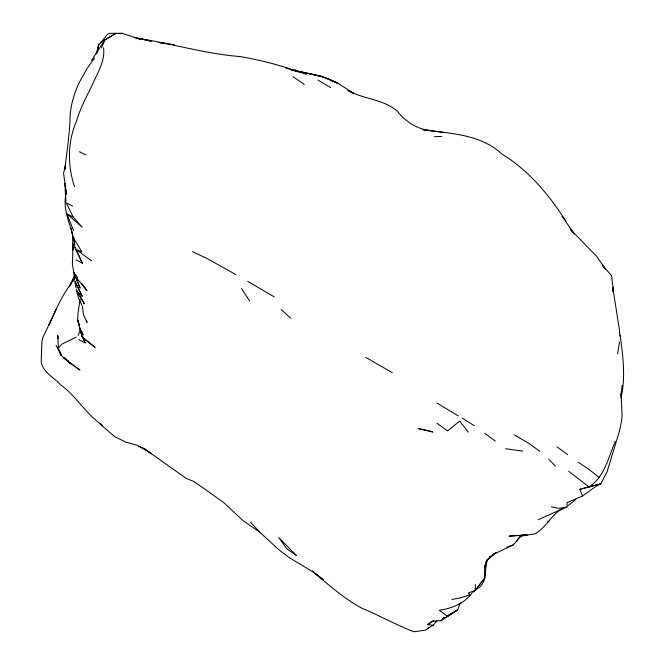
<?xml version="1.0" encoding="UTF-8"?>
<svg xmlns="http://www.w3.org/2000/svg" width="665" height="665" viewBox="0 0 665 665"><rect width="100%" height="100%" fill="white"/><g stroke="black" fill="none" stroke-linecap="round" stroke-linejoin="round"><path stroke-width="1" d="M65.544 196.3C62.892 213.44 73 228.644 74.688 245.26L73.823 237.156M103.549 47.739C105.319 60.856 97.83 72.186 92.817 83.699C86.99 96.051 80.207 108.013 76.5 121.246C67.414 141.953 67.539 165.419 74.488 186.707M451.859 599.473L460.621 597.868L470.138 594.759L468.26 592.972L475.167 590.462L475.384 584.502M613.03 291.927L613.055 287.139L611.559 275.717L602.631 265.485L605.059 268.668M472.782 592.39L481.019 585.923L483.871 581.152L485.018 575.075L484.419 569.531L487.769 559.29M475.167 590.462L484.818 578.01L486.614 560.645M620.819 395.717L622.124 385.442M65.552 165.111L64.871 169.592C66.907 151.071 69.9 132.8 70.166 114.081A84.505 69.069 85.6 0 1 80.224 80.773L86.758 68.985L94.455 58.088M617.635 353.855L619.489 342.001M621.019 397.803C625.848 377.171 622.864 355.767 620.137 335.094M96.907 52.868L98.744 44.904L107.68 34.198L109.733 33.341L122.094 33.333L141.022 39.468L134.106 37.331L151.213 41.18L138.428 38.404C172.609 43.74 205.751 53.956 240.414 56.583C257.38 59.659 274.271 63.541 290.613 69.11M65.602 164.313L63.582 173.241L66.425 194.463L65.827 189.533M80.149 299.217L77.872 314.229L77.664 320.031L82.186 336.881L85.22 342.916L78.827 339.699M96.982 52.685L98.744 44.904L96.45 53.865M484.22 567.528L486.78 560.08M97.157 52.618L97.772 50.806L105.095 39.617L116.126 33.25L100.149 42.809L105.095 39.617L101.446 47.905M97.14 52.643L97.772 50.806L91.62 60.374M78.196 335.301L80.216 329.898L79.842 328.369L81.637 333.223M74.688 276.249L72.527 281.96L74.721 276.449M615.308 441.319C608.342 457.445 604.751 476.68 589.007 486.946L579.855 489.315L582.565 495.999L567.029 502.649L567.062 507.237L558.558 508.309L551.335 506.78M56.434 308.859L48.811 325.202L51.18 320.065C56.941 307.097 62.926 294.063 71.679 282.883M293.381 70.565L295.376 70.723L295.642 70.099L296.931 71.047L322.425 76.55L338.784 83.798L353.539 93.25L348.95 91.022M50.773 321.004L42.901 337.454L41.853 341.918L41.197 362.192C43.408 372.699 53.99 377.529 60.64 384.877C76.691 396.332 86.275 414.711 102.776 425.509M75.012 274.579L69.301 286.449L71.554 283.115M495.691 552.981L493.979 554.12L513.106 544.968L516.913 540.919L518.343 538.185L523.505 535.001L519.914 536.256L534.959 533.812C547.32 527.087 552.316 511.959 565.815 506.963M76.691 367.62L79.891 370.023L69.966 363.173L61.147 355.343L58.354 347.986L62.186 343.963L76.226 337.163M485.94 561.9L488.426 558.633M516.913 540.919L520.687 536.057M487.811 559.265L486.564 560.853L495.866 552.856L489.157 557.403L495.766 552.698M474.702 590.927L484.818 578.01M427.986 628.142L433.198 625.266L436.996 620.711M461.468 602.299L459.665 604.402L457.703 609.855L447.52 616.413L442.99 618.475L440.937 620.802L432.35 621.21L427.662 624.593L433.198 625.266M472.017 592.964C464.577 603.463 451.66 608.566 439.266 610.254L447.52 616.413M575.824 499.531L568.018 505.633M428.742 627.577L425.75 630.079L414.037 631.75C396.091 625.009 379.507 615.499 361.768 608.176C343.497 598.284 328.119 584.336 312.309 571.119M582.565 495.999L595.823 486.464L600.811 483.812L607.079 471.826L619.481 431.011L621.534 421.136L622.116 416.265L621.085 393.747M440.937 620.802L457.703 609.855L446.448 616.447L452.566 612.889M427.662 624.593L433.688 620.57M547.528 521.992L549.224 520.961M564.801 507.836L538.317 519.631M506.905 547.195L513.106 544.968M579.855 489.315L600.811 483.812L589.007 486.946L568.766 471.31M119.293 33.624L122.094 33.333M516.048 535.658L508.941 536.165L527.22 534.868L518.077 535.516M434.561 136.649L441.643 136.516M291.544 70.058L295.642 70.099M423.04 129.683C450.23 133.59 480.604 134.081 501.9 154.031C528.633 170.348 549.182 194.945 565.857 221.113M423.09 129.692L425.051 129.949M427.013 130.215L442.707 132.327M505.708 448.75L522.798 451.119M166.907 43.691L158.303 42.427L174.338 44.796M295.376 70.723L296.931 71.047M429.582 130.581C416.672 128.811 405.168 121.321 397.229 111.146C383.298 99.043 363.556 99.301 347.853 90.423M427.254 430.471L418.135 428.551L432.898 432.026L430.779 431.261M291.977 69.883L322.425 76.55L338.784 83.798C322.567 74.247 303.539 73.832 286.033 67.996M428.268 430.687L429.939 431.07M306.523 74.264L291.736 69.916M192.542 251.611L207.854 258.943L235.684 274.512M79.526 151.795L85.868 154.92M72.66 206.1L66.276 202.858L73.225 217.098L82.227 227.181L66.857 213.839L73.541 230.506M66.857 213.839L73.225 217.098M76.084 259.94L82.418 263.265L74.671 246.873L82.418 263.265M247.779 281.395L274.238 296.873M365.817 357.404L392.192 372.641M458.177 415.841L436.839 402.99M514.236 434.76L529.407 443.721L539.847 451.427M317.978 80.091L330.738 87.622M462.117 418.069L474.187 425.65M292.941 76.716L304.262 84.355M578.384 462.283L589.714 469.914L599.29 477.686M312.351 571.135L323.439 579.822L313.265 572.1L288.951 557.436L278.303 549.257L259.566 532L243.166 520.737L224.038 502.848L203.365 488.077L193.523 481.352L186.192 478.384L144.762 449.033L138.894 446.165L151.504 453.705L144.762 449.033L136.899 445.259L126.126 442.283L114.879 436.739L99.584 423.663M557.079 446.905L567.652 454.594M484.81 433.339L495.267 441.045M437.046 423.198L447.52 430.903L459.706 421.144L468.268 432.117M91.562 260.913L75.511 248.951L81.97 252.027L74.272 239.3M67.888 360.995L63.882 357.986L69.966 363.173L64.347 357.604M70.291 362.799L75.095 366.415M85.261 339.665L95.095 347.421L82.186 336.881L79.842 328.369M281.137 309.558L290.829 318.244M75.985 287.895L74.829 280.896L82.186 296.224L76.766 291.054L84.405 303.897L76.201 289.3L78.902 298.884L82.194 305.867M64.447 357.745L69.492 362.782L67.672 360.413M548.7 459.257L555.242 465.932M250.464 522.116L259.566 532M562 216.449L563.928 218.785M563.804 218.619L574.219 234.088L570.778 229.733L596.738 256.466L605.699 269.416M77.414 277.554L73.848 272.642L72.377 264.329L73.075 243.789L73.009 250.023L72.51 235.327L71.213 228.328M81.571 283.282L86.916 290.647L78.204 279.973L73.848 272.642L80.157 288.178L73.807 272.467L74.68 279.965M241.578 288.568L249.55 300.738M75.17 282.135L82.186 296.224M56.118 345.393L61.147 355.343L60.631 352.35M83.067 337.097L85.22 342.916M79.359 324.695L77.664 320.031L80.066 329.025L83.092 334.952L81.737 331.22M86.566 320.522L87.049 322.508L83.366 314.329L82.493 306.723M612.997 288.951L619.489 330.289L619.689 335.991M58.229 338.377L57.714 335.384L58.354 347.986M65.112 183.623L65.469 186.582M64.962 183.673L65.719 201.811L65.644 195.959M613.055 287.139L613.221 291.702M444.719 617.461L442.99 618.475L444.727 617.461M296.307 555.4L286.623 548.617L278.776 537.561L296.307 555.4"/></g></svg>
